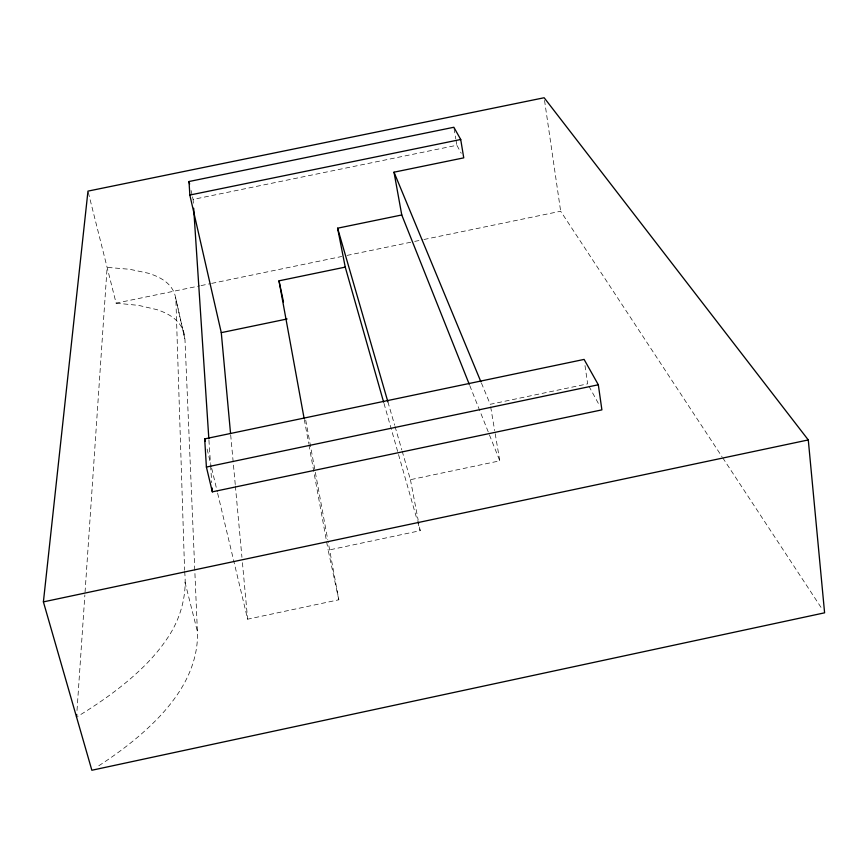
<?xml version="1.0" encoding="UTF-8"?>
<svg xmlns="http://www.w3.org/2000/svg" width="868" height="868" viewBox="0 0 868 868"><rect width="100%" height="100%" fill="white"/><g stroke="black" fill="none" stroke-linecap="round" stroke-linejoin="round"><path stroke-width="0.65" stroke-dasharray="4.34 3.25" d="M85.042 592.269L107.122 267.366L129.777 269.297L148.037 273.16A160.493 54.38 -14.8 0 1 161.828 279.062C168.576 283.033 174.186 289.478 175.531 297.366L184.96 339.323L197.405 631.557C198.327 652.671 191.014 673.34 179.741 690.95A228.827 112.005 -19.4 0 1 159.007 717.163C140.464 736.552 118.959 752.86 96.402 767.301M184.634 571.513C187.271 595.589 180.305 619.926 166.417 639.64A231.669 107.871 -18.9 0 1 145.14 665.159C125.046 685.178 101.773 701.691 77.632 716.436M77.013 710.491L84.869 594.916M217.629 493.219L247.63 619.188L338.802 599.788L328.028 541.231M402.177 451.176L410.434 479.689L499.784 460.843L494.901 431.917M338.802 599.788L328.169 550.182L420.177 530.684L418.43 521.538M88.297 192.436L116.106 303.149L199.716 285.865M201.04 285.594L210.327 283.673M211.651 283.391L341.699 256.505M347.016 255.409L413.363 241.695M414.687 241.412L422.651 239.774M423.975 239.492L560.663 211.239L722.002 456.709M193.347 203.188L193.097 199.401L456.861 145.271L461.244 153.278M116.106 303.149L138.663 305.395L156.858 309.626A159.072 56.908 -15 0 1 170.649 315.93C177.539 320.227 183.083 327.052 184.504 335.189M722.74 457.837L822.365 609.423M588.938 386.227L598.66 403.956M481.447 383.092L490.236 404.304L587.647 383.862L584.663 363.28M469.772 385.576L499.784 460.843M387.909 401.917L394.669 425.244M395.048 426.546L401.797 449.874M384.003 403.446L417.226 520.301M417.595 521.603L420.177 530.684M184.982 582.135L197.405 631.557M207.105 449.06L211.38 466.973M211.694 468.286L217.315 491.906M175.531 297.366L184.96 339.323M191.058 190.461L192.219 195.571M192.512 196.852L193.097 199.401M410.434 479.689L418.181 520.225M305.72 420.123L327.779 539.896M304.31 419.504L308.693 443.505M308.932 444.839L328.169 550.182M490.68 406.94L494.673 430.604M454.072 128.551L455.787 138.837M456.004 140.128L456.861 145.271M544.54 100.417L560.663 211.239M230.682 434.89L235.261 484.659M235.38 486.004L241.944 557.31M242.432 562.692L247.63 619.188M208.928 440.087L210.436 463.045M210.609 465.66L211.727 482.673M175.944 301.315L184.591 570.189"/><path stroke-width="1.3" d="M76.558 717.098L76.742 714.462M43.4 601.882L87.972 191.123L544.149 97.748L808.282 439.935L824.6 612.819L91.856 770.252L43.4 601.882L808.282 439.935M204.685 438.893L584.099 359.417L598.323 384.774L601.893 409.87L212.334 491.841L206.4 467.06L204.685 438.893L205.293 441.432M206.4 467.06L598.323 384.774M230.562 433.544L221.275 332.65L287.102 318.979M383.634 402.144L345.247 267.116L337.598 228.197L401.765 214.971L469.273 384.318M304.071 418.17L278.997 280.831L345.247 267.116M221.275 332.65L189.842 195.05L189.018 181.52L453.856 127.26L460.713 139.488L463.751 157.857L394.007 172.189L401.765 214.971M189.842 195.05L460.713 139.488M394.007 172.189L480.926 381.844M337.598 228.197L387.909 401.917M189.018 181.52L189.604 184.081M278.997 280.831L283.467 301.88M193.672 208.233L208.841 438.741M212.074 487.914L212.334 491.841"/></g></svg>
